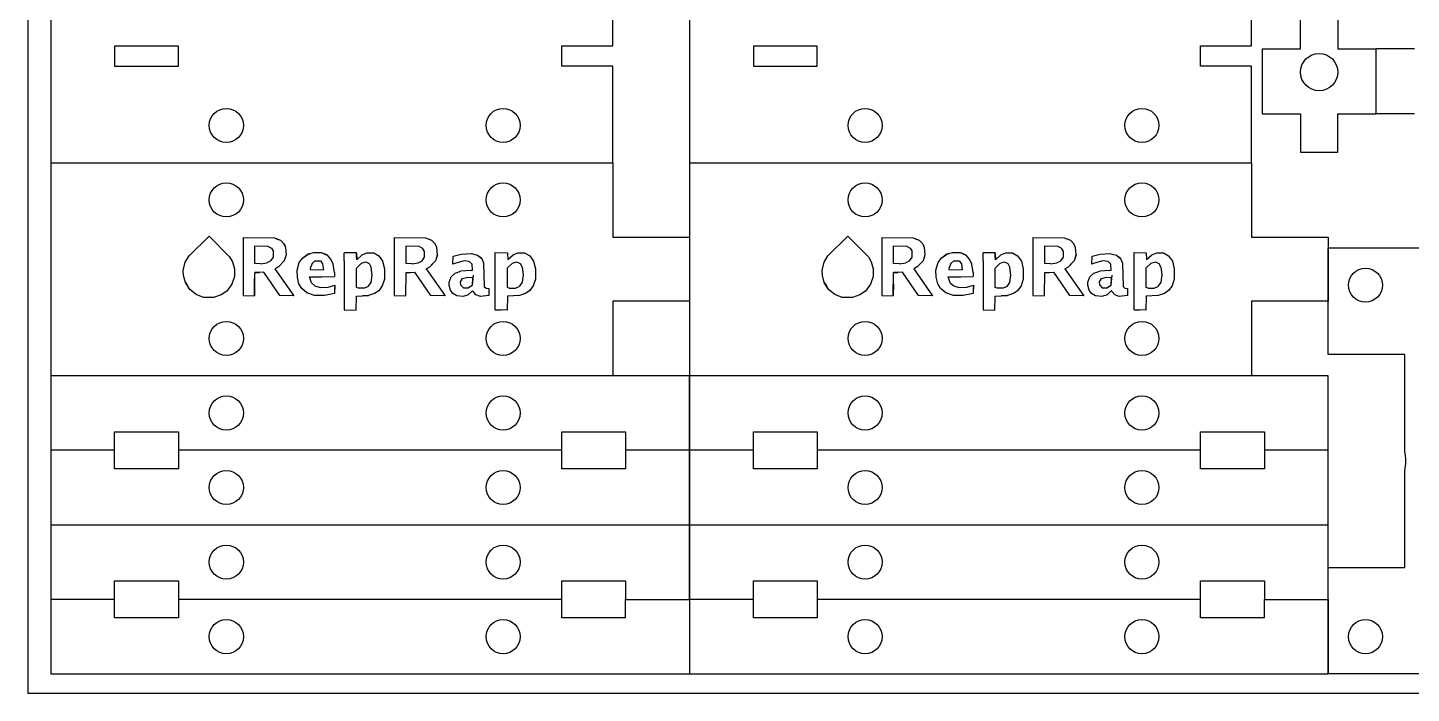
# Model space of a CAD drawing. Extents: x 0 to 420, y 0 to 595.
# Drawn here: x 0 to 130, y 0 to 62.5 of the extents above; entities that cross this region are included whole.
import ezdxf

# ---------------------------------------------------------------- set-up
doc = ezdxf.new("R2010")
doc.units = 0
doc.layers.add('FINAL', color=8, linetype='CONTINUOUS')

msp = doc.modelspace()

# ---------------------------------------------------------------- linework, layer by layer
at = {"layer": 'FINAL', "linetype": 'CONTINUOUS'}
for p, q in [((2.16, 69.82), (2.16, 49.82)), ((54.96, 60.79), (54.96, 69.82)), ((62.16, 69.82), (62.16, 49.82)), ((114.96, 60.79), (114.96, 69.82)), ((119.56, 60.52), (119.56, 64.12)), ((123.06, 64.12), (123.06, 60.52)), ((14.16, 60.75), (8.17, 60.75)), ((8.17, 60.75), (8.17, 58.88)), ((14.16, 58.88), (14.16, 60.75)), ((50.17, 60.79), (54.96, 60.79)), ((50.17, 58.88), (50.17, 60.79)), ((74.16, 60.75), (68.17, 60.75)), ((68.17, 60.75), (68.17, 58.88)), ((74.16, 58.88), (74.16, 60.75)), ((110.17, 60.79), (114.96, 60.79)), ((110.17, 58.88), (110.17, 60.79)), ((115.96, 60.52), (115.96, 54.42)), ((115.96, 60.52), (119.56, 60.52)), ((123.06, 60.52), (126.66, 60.52)), ((126.66, 54.42), (126.66, 60.52)), ((126.66, 54.42), (126.66, 60.52)), ((130.26, 60.52), (126.66, 60.52)), ((8.17, 58.88), (14.16, 58.88)), ((54.96, 58.88), (50.17, 58.88)), ((54.96, 49.82), (54.96, 58.88)), ((68.17, 58.88), (74.16, 58.88)), ((114.96, 58.88), (110.17, 58.88)), ((114.96, 49.82), (114.96, 58.88)), ((2.16, 56.82), (2.16, 49.82)), ((62.16, 56.82), (62.16, 49.82)), ((115.96, 54.42), (119.56, 54.42)), ((119.56, 54.42), (119.56, 50.82)), ((123.06, 54.42), (126.66, 54.42)), ((123.06, 50.82), (123.06, 54.42)), ((130.26, 54.42), (126.66, 54.42)), ((119.56, 50.82), (123.06, 50.82)), ((2.16, 49.82), (54.96, 49.82)), ((2.16, 49.82), (2.16, 29.82)), ((54.96, 49.82), (54.96, 42.82)), ((62.16, 49.82), (114.96, 49.82)), ((62.16, 49.82), (62.16, 29.82)), ((114.96, 49.82), (114.96, 42.82)), ((54.96, 42.82), (62.16, 42.82)), ((62.16, 42.82), (62.16, 36.82)), ((114.96, 42.82), (122.16, 42.82)), ((122.16, 42.82), (122.16, 36.82)), ((122.16, 31.82), (122.16, 41.82)), ((122.16, 41.82), (137.16, 41.82)), ((54.96, 36.82), (54.96, 29.82)), ((62.16, 36.82), (54.96, 36.82)), ((114.96, 36.82), (114.96, 29.82)), ((122.16, 36.82), (114.96, 36.82)), ((129.36, 31.82), (122.16, 31.82)), ((129.36, 22.75), (129.36, 31.82)), ((62.16, 29.82), (2.16, 29.82)), ((2.16, 29.82), (2.16, 22.82)), ((62.16, 22.82), (62.16, 29.82)), ((122.16, 29.82), (62.16, 29.82)), ((62.16, 29.82), (62.16, 22.82)), ((122.16, 22.82), (122.16, 29.82)), ((8.17, 24.55), (14.16, 24.55)), ((8.17, 22.82), (8.17, 24.55)), ((14.16, 24.55), (14.16, 22.82)), ((50.17, 24.55), (56.16, 24.55)), ((50.17, 22.82), (50.17, 24.55)), ((56.16, 24.55), (56.16, 22.82)), ((68.17, 24.55), (74.16, 24.55)), ((68.17, 22.82), (68.17, 24.55)), ((74.16, 24.55), (74.16, 22.82)), ((110.17, 24.55), (116.16, 24.55)), ((110.17, 22.82), (110.17, 24.55)), ((116.16, 24.55), (116.16, 22.82)), ((2.16, 22.82), (2.16, 15.82)), ((2.16, 22.82), (2.16, 15.82)), ((8.17, 22.82), (2.16, 22.82)), ((8.17, 21.09), (8.17, 22.82)), ((50.17, 22.82), (14.16, 22.82)), ((14.16, 22.82), (14.16, 21.09)), ((50.17, 21.09), (50.17, 22.82)), ((56.16, 22.82), (56.16, 21.09)), ((62.16, 22.82), (56.16, 22.82)), ((62.16, 15.82), (62.16, 22.82)), ((62.16, 22.82), (62.16, 15.82)), ((62.16, 22.82), (62.16, 15.82)), ((68.17, 22.82), (62.16, 22.82)), ((68.17, 21.09), (68.17, 22.82)), ((110.17, 22.82), (74.16, 22.82)), ((74.16, 22.82), (74.16, 21.09)), ((110.17, 21.09), (110.17, 22.82)), ((116.16, 22.82), (116.16, 21.09)), ((122.16, 22.82), (116.16, 22.82)), ((122.16, 15.82), (122.16, 22.82)), ((14.16, 21.09), (8.17, 21.09)), ((56.16, 21.09), (50.17, 21.09)), ((74.16, 21.09), (68.17, 21.09)), ((116.16, 21.09), (110.17, 21.09)), ((129.36, 11.82), (129.36, 20.88)), ((2.16, 15.82), (62.16, 15.82)), ((2.16, 15.82), (2.16, 8.82)), ((62.16, 8.82), (62.16, 15.82)), ((62.16, 15.82), (122.16, 15.82)), ((62.16, 15.82), (62.16, 8.82)), ((122.16, 8.82), (122.16, 15.82)), ((122.16, 1.82), (122.16, 11.82)), ((122.16, 11.82), (129.36, 11.82)), ((8.17, 8.82), (8.17, 10.55)), ((8.17, 10.55), (14.16, 10.55)), ((14.16, 10.55), (14.16, 8.82)), ((50.17, 10.55), (56.16, 10.55)), ((50.17, 8.82), (50.17, 10.55)), ((56.16, 10.55), (56.16, 8.82)), ((68.17, 8.82), (68.17, 10.55)), ((68.17, 10.55), (74.16, 10.55)), ((74.16, 10.55), (74.16, 8.82)), ((110.17, 10.55), (116.16, 10.55)), ((110.17, 8.82), (110.17, 10.55)), ((116.16, 10.55), (116.16, 8.82)), ((8.17, 8.82), (2.16, 8.82)), ((2.16, 8.82), (2.16, 1.82)), ((2.16, 8.82), (2.16, 1.82)), ((8.17, 7.09), (8.17, 8.82)), ((50.17, 8.82), (14.16, 8.82)), ((14.16, 8.82), (14.16, 7.09)), ((50.17, 7.09), (50.17, 8.82)), ((56.16, 8.82), (62.16, 8.82)), ((56.16, 7.09), (56.16, 8.82)), ((62.16, 8.82), (62.16, 1.82)), ((68.17, 8.82), (62.16, 8.82)), ((62.16, 8.82), (62.16, 1.82)), ((62.16, 8.82), (62.16, 1.82)), ((68.17, 7.09), (68.17, 8.82)), ((110.17, 8.82), (74.16, 8.82)), ((74.16, 8.82), (74.16, 7.09)), ((110.17, 7.09), (110.17, 8.82)), ((116.16, 8.82), (122.16, 8.82)), ((116.16, 7.09), (116.16, 8.82)), ((122.16, 8.82), (122.16, 1.82)), ((14.16, 7.09), (8.17, 7.09)), ((56.16, 7.09), (50.17, 7.09)), ((74.16, 7.09), (68.17, 7.09)), ((116.16, 7.09), (110.17, 7.09)), ((2.16, 1.82), (62.16, 1.82)), ((62.16, 1.82), (122.16, 1.82)), ((137.16, 1.82), (122.16, 1.82))]:
    msp.add_line(p, q, dxfattribs=at)
at = {"layer": 'FINAL', "color": 6, "linetype": 'CONTINUOUS'}
for p, q in [((17.05, 42.93), (15.16, 41.07)), ((18.97, 40.98), (17.05, 42.93)), ((77.05, 42.93), (75.16, 41.07)), ((78.97, 40.98), (77.05, 42.93)), ((20.23, 42.78), (23.17, 42.75)), ((20.23, 42.78), (20.23, 37.35)), ((21.34, 42), (22.54, 41.97)), ((21.34, 40.35), (21.34, 42)), ((22.54, 41.97), (22.9, 41.79)), ((22.9, 41.79), (23.08, 41.49)), ((23.17, 42.75), (23.45, 42.64)), ((23.17, 42.75), (23.74, 42.54)), ((23.45, 42.64), (23.74, 42.54)), ((23.74, 42.54), (24.07, 42.21)), ((24.07, 42.21), (24.22, 41.85)), ((24.07, 42.21), (24.14, 42.03)), ((24.14, 42.03), (24.22, 41.85)), ((24.22, 41.85), (24.28, 41.16)), ((34.43, 42.78), (37.37, 42.75)), ((34.43, 42.78), (34.43, 37.35)), ((35.54, 40.35), (35.54, 42)), ((35.54, 42), (36.74, 41.97)), ((36.74, 41.97), (37.1, 41.79)), ((37.28, 41.49), (37.1, 41.79)), ((37.37, 42.75), (37.94, 42.54)), ((37.94, 42.54), (38.27, 42.21)), ((38.42, 41.85), (38.27, 42.21)), ((38.48, 41.16), (38.42, 41.85)), ((80.23, 42.78), (83.17, 42.75)), ((80.23, 42.78), (80.23, 37.35)), ((81.34, 42), (82.54, 41.97)), ((81.34, 40.35), (81.34, 42)), ((82.54, 41.97), (82.9, 41.79)), ((82.9, 41.79), (83.08, 41.49)), ((83.17, 42.75), (83.45, 42.64)), ((83.17, 42.75), (83.74, 42.54)), ((83.45, 42.64), (83.74, 42.54)), ((83.74, 42.54), (84.07, 42.21)), ((84.07, 42.21), (84.22, 41.85)), ((84.07, 42.21), (84.14, 42.03)), ((84.14, 42.03), (84.22, 41.85)), ((84.22, 41.85), (84.28, 41.16)), ((94.43, 42.78), (97.37, 42.75)), ((94.43, 42.78), (94.43, 37.35)), ((95.54, 40.35), (95.54, 42)), ((95.54, 42), (96.74, 41.97)), ((96.74, 41.97), (97.1, 41.79)), ((97.28, 41.49), (97.1, 41.79)), ((97.37, 42.75), (97.94, 42.54)), ((97.94, 42.54), (98.27, 42.21)), ((98.42, 41.85), (98.27, 42.21)), ((98.48, 41.16), (98.42, 41.85)), ((14.62, 39.69), (14.8, 40.47)), ((14.8, 40.47), (15.16, 41.07)), ((18.97, 40.98), (19.24, 40.5)), ((19.24, 40.5), (19.42, 39.84)), ((21.88, 40.32), (21.34, 40.35)), ((21.88, 40.32), (22.48, 40.41)), ((22.84, 40.59), (22.48, 40.41)), ((22.84, 40.59), (23.08, 40.95)), ((23.08, 40.95), (23.08, 41.49)), ((24.1, 40.59), (23.56, 40.05)), ((24.28, 41.16), (24.1, 40.59)), ((25.3, 39.72), (25.51, 40.44)), ((25.51, 40.44), (25.84, 40.89)), ((25.84, 40.89), (26.35, 41.22)), ((25.84, 40.89), (26.09, 41.05)), ((26.35, 41.22), (26.09, 41.05)), ((26.86, 41.34), (26.35, 41.22)), ((26.35, 41.22), (26.6, 41.28)), ((26.71, 40.36), (26.53, 39.88)), ((26.86, 41.34), (26.6, 41.28)), ((26.71, 40.36), (26.98, 40.6)), ((27.64, 41.34), (26.86, 41.34)), ((26.98, 40.6), (27.49, 40.6)), ((27.49, 40.6), (27.7, 40.33)), ((28.15, 41.13), (27.64, 41.34)), ((27.89, 41.23), (27.64, 41.34)), ((27.7, 40.33), (27.79, 39.76)), ((27.89, 41.23), (28.15, 41.13)), ((28.48, 40.77), (28.15, 41.13)), ((28.31, 40.95), (28.15, 41.13)), ((28.48, 40.77), (28.31, 40.95)), ((28.69, 40.29), (28.48, 40.77)), ((28.81, 39.51), (28.69, 40.29)), ((29.74, 40.61), (29.74, 41.37)), ((30.88, 41.34), (29.74, 41.37)), ((29.74, 40.61), (29.74, 36)), ((30.88, 41.34), (30.91, 40.71)), ((30.89, 41.02), (30.88, 41.34)), ((30.88, 39.93), (31.36, 40.38)), ((30.91, 40.71), (30.89, 41.02)), ((30.91, 40.71), (31.42, 41.16)), ((31.36, 40.38), (31.75, 40.5)), ((31.42, 41.16), (31.87, 41.34)), ((31.75, 40.5), (32.08, 40.35)), ((31.87, 41.34), (32.5, 41.34)), ((32.08, 40.35), (32.26, 39.99)), ((32.5, 41.34), (32.98, 41.07)), ((32.98, 41.07), (33.16, 40.81)), ((32.98, 41.07), (33.34, 40.56)), ((33.16, 40.81), (33.34, 40.56)), ((33.34, 40.56), (33.52, 39.84)), ((36.08, 40.32), (35.54, 40.35)), ((36.08, 40.32), (36.68, 40.41)), ((36.68, 40.41), (37.04, 40.59)), ((37.04, 40.59), (37.28, 40.95)), ((37.28, 40.95), (37.28, 41.49)), ((37.76, 40.05), (38.3, 40.59)), ((37.76, 40.05), (38.03, 40.32)), ((38.03, 40.32), (38.3, 40.59)), ((38.48, 41.16), (38.3, 40.59)), ((38.39, 40.87), (38.3, 40.59)), ((38.39, 40.87), (38.48, 41.16)), ((39.95, 40.28), (39.98, 41.03)), ((40.22, 40.4), (39.95, 40.28)), ((39.98, 41.03), (40.73, 41.24)), ((41, 40.61), (40.22, 40.4)), ((40.73, 41.24), (41.66, 41.3)), ((41.48, 40.55), (41, 40.61)), ((41.75, 40.28), (41.48, 40.55)), ((41.66, 41.3), (42.26, 41.15)), ((42.26, 41.15), (42.45, 40.99)), ((42.26, 41.15), (42.65, 40.82)), ((42.65, 40.82), (42.45, 40.99)), ((42.65, 40.82), (42.83, 40.37)), ((42.83, 40.37), (42.89, 38.18)), ((43.92, 41.38), (45.06, 41.35)), ((43.92, 36.01), (43.92, 41.38)), ((45.06, 41.35), (45.09, 40.72)), ((45.06, 39.94), (45.54, 40.39)), ((45.09, 40.72), (45.6, 41.17)), ((45.54, 40.39), (45.93, 40.51)), ((45.6, 41.17), (46.05, 41.35)), ((45.93, 40.51), (46.26, 40.36)), ((46.05, 41.35), (46.68, 41.35)), ((46.26, 40.36), (46.44, 40)), ((46.68, 41.35), (47.16, 41.08)), ((47.16, 41.08), (47.52, 40.57)), ((47.52, 40.57), (47.7, 39.85)), ((74.62, 39.69), (74.8, 40.47)), ((74.8, 40.47), (75.16, 41.07)), ((78.97, 40.98), (79.24, 40.5)), ((79.24, 40.5), (79.42, 39.84)), ((81.88, 40.32), (81.34, 40.35)), ((81.88, 40.32), (82.48, 40.41)), ((82.84, 40.59), (82.48, 40.41)), ((82.84, 40.59), (83.08, 40.95)), ((83.08, 40.95), (83.08, 41.49)), ((84.1, 40.59), (83.56, 40.05)), ((84.28, 41.16), (84.1, 40.59)), ((85.3, 39.72), (85.51, 40.44)), ((85.51, 40.44), (85.84, 40.89)), ((85.84, 40.89), (86.35, 41.22)), ((85.84, 40.89), (86.09, 41.05)), ((86.35, 41.22), (86.09, 41.05)), ((86.86, 41.34), (86.35, 41.22)), ((86.35, 41.22), (86.6, 41.28)), ((86.71, 40.36), (86.53, 39.88)), ((86.86, 41.34), (86.6, 41.28)), ((86.71, 40.36), (86.98, 40.6)), ((87.64, 41.34), (86.86, 41.34)), ((86.98, 40.6), (87.49, 40.6)), ((87.49, 40.6), (87.7, 40.33)), ((88.15, 41.13), (87.64, 41.34)), ((87.89, 41.23), (87.64, 41.34)), ((87.7, 40.33), (87.79, 39.76)), ((87.89, 41.23), (88.15, 41.13)), ((88.48, 40.77), (88.15, 41.13)), ((88.31, 40.95), (88.15, 41.13)), ((88.48, 40.77), (88.31, 40.95)), ((88.69, 40.29), (88.48, 40.77)), ((88.81, 39.51), (88.69, 40.29)), ((89.74, 40.61), (89.74, 41.37)), ((90.88, 41.34), (89.74, 41.37)), ((89.74, 40.61), (89.74, 36)), ((90.88, 41.34), (90.91, 40.71)), ((90.89, 41.02), (90.88, 41.34)), ((90.88, 39.93), (91.36, 40.38)), ((90.91, 40.71), (90.89, 41.02)), ((90.91, 40.71), (91.42, 41.16)), ((91.36, 40.38), (91.75, 40.5)), ((91.42, 41.16), (91.87, 41.34)), ((91.75, 40.5), (92.08, 40.35)), ((91.87, 41.34), (92.5, 41.34)), ((92.08, 40.35), (92.26, 39.99)), ((92.5, 41.34), (92.98, 41.07)), ((92.98, 41.07), (93.16, 40.81)), ((92.98, 41.07), (93.34, 40.56)), ((93.16, 40.81), (93.34, 40.56)), ((93.34, 40.56), (93.52, 39.84)), ((96.08, 40.32), (95.54, 40.35)), ((96.08, 40.32), (96.68, 40.41)), ((96.68, 40.41), (97.04, 40.59)), ((97.04, 40.59), (97.28, 40.95)), ((97.28, 40.95), (97.28, 41.49)), ((97.76, 40.05), (98.3, 40.59)), ((97.76, 40.05), (98.03, 40.32)), ((98.03, 40.32), (98.3, 40.59)), ((98.48, 41.16), (98.3, 40.59)), ((98.39, 40.87), (98.3, 40.59)), ((98.39, 40.87), (98.48, 41.16)), ((99.95, 40.28), (99.98, 41.03)), ((100.22, 40.4), (99.95, 40.28)), ((99.98, 41.03), (100.73, 41.24)), ((101, 40.61), (100.22, 40.4)), ((100.73, 41.24), (101.66, 41.3)), ((101.48, 40.55), (101, 40.61)), ((101.75, 40.28), (101.48, 40.55)), ((101.66, 41.3), (102.26, 41.15)), ((102.26, 41.15), (102.45, 40.99)), ((102.26, 41.15), (102.65, 40.82)), ((102.65, 40.82), (102.45, 40.99)), ((102.65, 40.82), (102.83, 40.37)), ((102.83, 40.37), (102.89, 38.18)), ((103.92, 41.38), (105.06, 41.35)), ((103.92, 36.01), (103.92, 41.38)), ((105.06, 41.35), (105.09, 40.72)), ((105.06, 39.94), (105.54, 40.39)), ((105.09, 40.72), (105.6, 41.17)), ((105.54, 40.39), (105.93, 40.51)), ((105.6, 41.17), (106.05, 41.35)), ((105.93, 40.51), (106.26, 40.36)), ((106.05, 41.35), (106.68, 41.35)), ((106.26, 40.36), (106.44, 40)), ((106.68, 41.35), (107.16, 41.08)), ((107.16, 41.08), (107.52, 40.57)), ((107.52, 40.57), (107.7, 39.85)), ((14.65, 39.24), (14.62, 39.69)), ((14.83, 38.58), (14.65, 39.24)), ((19.42, 39.12), (19.18, 38.4)), ((19.42, 39.84), (19.42, 39.12)), ((21.31, 37.32), (21.34, 39.51)), ((21.32, 38.41), (21.34, 39.51)), ((22.18, 39.54), (21.34, 39.51)), ((21.34, 39.51), (21.76, 39.52)), ((22.18, 39.54), (21.76, 39.52)), ((23.68, 37.35), (22.18, 39.54)), ((23.56, 40.05), (23.23, 39.84)), ((23.39, 39.94), (23.23, 39.84)), ((23.23, 39.84), (25, 37.32)), ((23.56, 40.05), (23.39, 39.94)), ((25.33, 39.06), (25.3, 39.72)), ((25.48, 38.46), (25.33, 39.06)), ((26.47, 39.09), (28.81, 39.12)), ((26.47, 39.09), (27.64, 39.1)), ((26.65, 38.55), (26.47, 39.09)), ((26.53, 39.88), (26.53, 39.79)), ((26.53, 39.79), (27.79, 39.76)), ((27.64, 39.1), (28.81, 39.12)), ((28.81, 39.51), (28.81, 39.12)), ((30.88, 38.1), (30.88, 39.93)), ((32.35, 39.27), (32.26, 39.99)), ((32.26, 38.58), (32.35, 39.27)), ((33.52, 39.84), (33.52, 38.88)), ((35.51, 37.32), (35.54, 39.51)), ((35.54, 39.51), (36.38, 39.54)), ((35.54, 39.51), (35.96, 39.52)), ((35.96, 39.52), (36.38, 39.54)), ((37.88, 37.35), (36.38, 39.54)), ((37.43, 39.84), (37.76, 40.05)), ((37.43, 39.84), (39.2, 37.32)), ((39.59, 38.6), (39.77, 39.11)), ((39.77, 39.11), (40.16, 39.44)), ((40.16, 39.44), (40.7, 39.62)), ((41.66, 39.71), (40.7, 39.62)), ((40.85, 38.93), (41.33, 39.08)), ((41.33, 39.08), (41.78, 39.05)), ((41.66, 39.71), (41.78, 39.74)), ((41.78, 39.74), (41.75, 40.28)), ((41.85, 39.27), (41.75, 38.3)), ((41.78, 39.05), (41.75, 38.3)), ((41.85, 39.27), (41.78, 38.77)), ((45.06, 38.11), (45.06, 39.94)), ((46.44, 40), (46.53, 39.28)), ((46.53, 39.28), (46.44, 38.59)), ((47.7, 39.85), (47.7, 38.89)), ((74.65, 39.24), (74.62, 39.69)), ((74.83, 38.58), (74.65, 39.24)), ((79.42, 39.12), (79.18, 38.4)), ((79.42, 39.84), (79.42, 39.12)), ((81.31, 37.32), (81.34, 39.51)), ((81.32, 38.41), (81.34, 39.51)), ((82.18, 39.54), (81.34, 39.51)), ((81.34, 39.51), (81.76, 39.52)), ((82.18, 39.54), (81.76, 39.52)), ((83.68, 37.35), (82.18, 39.54)), ((83.56, 40.05), (83.23, 39.84)), ((83.39, 39.94), (83.23, 39.84)), ((83.23, 39.84), (85, 37.32)), ((83.56, 40.05), (83.39, 39.94)), ((85.33, 39.06), (85.3, 39.72)), ((85.48, 38.46), (85.33, 39.06)), ((86.47, 39.09), (88.81, 39.12)), ((86.47, 39.09), (87.64, 39.1)), ((86.65, 38.55), (86.47, 39.09)), ((86.53, 39.88), (86.53, 39.79)), ((86.53, 39.79), (87.79, 39.76)), ((87.64, 39.1), (88.81, 39.12)), ((88.81, 39.51), (88.81, 39.12)), ((90.88, 38.1), (90.88, 39.93)), ((92.35, 39.27), (92.26, 39.99)), ((92.26, 38.58), (92.35, 39.27)), ((93.52, 39.84), (93.52, 38.88)), ((95.51, 37.32), (95.54, 39.51)), ((95.54, 39.51), (96.38, 39.54)), ((95.54, 39.51), (95.96, 39.52)), ((95.96, 39.52), (96.38, 39.54)), ((97.88, 37.35), (96.38, 39.54)), ((97.43, 39.84), (97.76, 40.05)), ((97.43, 39.84), (99.2, 37.32)), ((99.59, 38.6), (99.77, 39.11)), ((99.77, 39.11), (100.16, 39.44)), ((100.16, 39.44), (100.7, 39.62)), ((101.66, 39.71), (100.7, 39.62)), ((100.85, 38.93), (101.33, 39.08)), ((101.33, 39.08), (101.78, 39.05)), ((101.66, 39.71), (101.78, 39.74)), ((101.78, 39.74), (101.75, 40.28)), ((101.85, 39.27), (101.75, 38.3)), ((101.78, 39.05), (101.75, 38.3)), ((101.85, 39.27), (101.78, 38.77)), ((105.06, 38.11), (105.06, 39.94)), ((106.44, 40), (106.53, 39.28)), ((106.53, 39.28), (106.44, 38.59)), ((107.7, 39.85), (107.7, 38.89)), ((15.22, 37.92), (14.83, 38.58)), ((14.83, 38.58), (15.02, 38.25)), ((15.22, 37.92), (15.02, 38.25)), ((15.82, 37.44), (15.22, 37.92)), ((18.7, 37.77), (18.16, 37.41)), ((19.18, 38.4), (18.7, 37.77)), ((21.32, 38.41), (21.31, 37.32)), ((25.75, 38.01), (25.48, 38.46)), ((26.23, 37.59), (25.75, 38.01)), ((26.65, 38.55), (26.98, 38.25)), ((26.98, 38.25), (27.46, 38.1)), ((27.46, 38.1), (28.21, 38.13)), ((28.21, 38.13), (28.84, 38.31)), ((28.84, 38.31), (28.81, 37.53)), ((28.82, 37.92), (28.81, 37.53)), ((28.84, 38.31), (28.82, 37.92)), ((31.06, 38.04), (30.88, 38.1)), ((31.63, 38.04), (31.06, 38.04)), ((31.99, 38.19), (31.63, 38.04)), ((31.99, 38.19), (32.26, 38.58)), ((32.98, 37.8), (32.59, 37.53)), ((33.31, 38.25), (32.98, 37.8)), ((33.52, 38.88), (33.31, 38.25)), ((39.59, 38.33), (39.59, 38.6)), ((39.71, 37.85), (39.59, 38.33)), ((39.92, 37.55), (39.71, 37.85)), ((40.67, 38.63), (40.85, 38.93)), ((40.7, 38.33), (40.67, 38.63)), ((40.7, 38.33), (40.94, 38.06)), ((40.94, 38.06), (41.42, 38.06)), ((41.78, 37.79), (41.39, 37.4)), ((41.75, 38.3), (41.42, 38.06)), ((41.78, 38.77), (41.75, 38.3)), ((41.87, 37.7), (41.78, 37.79)), ((41.82, 37.75), (41.78, 37.79)), ((41.82, 37.75), (41.87, 37.7)), ((42.11, 37.4), (41.87, 37.7)), ((42.89, 38.18), (43.07, 38.03)), ((43.07, 38.03), (43.31, 38)), ((43.31, 38), (43.31, 37.34)), ((45.24, 38.05), (45.06, 38.11)), ((45.24, 38.05), (45.81, 38.05)), ((45.81, 38.05), (46.17, 38.2)), ((46.44, 38.59), (46.17, 38.2)), ((47.16, 37.81), (46.77, 37.54)), ((47.49, 38.26), (47.16, 37.81)), ((47.7, 38.89), (47.49, 38.26)), ((75.22, 37.92), (74.83, 38.58)), ((74.83, 38.58), (75.02, 38.25)), ((75.22, 37.92), (75.02, 38.25)), ((75.82, 37.44), (75.22, 37.92)), ((78.7, 37.77), (78.16, 37.41)), ((79.18, 38.4), (78.7, 37.77)), ((81.32, 38.41), (81.31, 37.32)), ((85.75, 38.01), (85.48, 38.46)), ((86.23, 37.59), (85.75, 38.01)), ((86.65, 38.55), (86.98, 38.25)), ((86.98, 38.25), (87.46, 38.1)), ((87.46, 38.1), (88.21, 38.13)), ((88.21, 38.13), (88.84, 38.31)), ((88.84, 38.31), (88.81, 37.53)), ((88.82, 37.92), (88.81, 37.53)), ((88.84, 38.31), (88.82, 37.92)), ((91.06, 38.04), (90.88, 38.1)), ((91.63, 38.04), (91.06, 38.04)), ((91.99, 38.19), (91.63, 38.04)), ((91.99, 38.19), (92.26, 38.58)), ((92.98, 37.8), (92.59, 37.53)), ((93.31, 38.25), (92.98, 37.8)), ((93.52, 38.88), (93.31, 38.25)), ((99.59, 38.33), (99.59, 38.6)), ((99.71, 37.85), (99.59, 38.33)), ((99.92, 37.55), (99.71, 37.85)), ((100.67, 38.63), (100.85, 38.93)), ((100.7, 38.33), (100.67, 38.63)), ((100.7, 38.33), (100.94, 38.06)), ((100.94, 38.06), (101.42, 38.06)), ((101.78, 37.79), (101.39, 37.4)), ((101.75, 38.3), (101.42, 38.06)), ((101.78, 38.77), (101.75, 38.3)), ((101.87, 37.7), (101.78, 37.79)), ((101.82, 37.75), (101.78, 37.79)), ((101.82, 37.75), (101.87, 37.7)), ((102.11, 37.4), (101.87, 37.7)), ((102.89, 38.18), (103.07, 38.03)), ((103.07, 38.03), (103.31, 38)), ((103.31, 38), (103.31, 37.34)), ((105.24, 38.05), (105.06, 38.11)), ((105.24, 38.05), (105.81, 38.05)), ((105.81, 38.05), (106.17, 38.2)), ((106.44, 38.59), (106.17, 38.2)), ((107.16, 37.81), (106.77, 37.54)), ((107.49, 38.26), (107.16, 37.81)), ((107.7, 38.89), (107.49, 38.26)), ((16.51, 37.17), (15.82, 37.44)), ((17.47, 37.17), (16.51, 37.17)), ((18.16, 37.41), (17.47, 37.17)), ((20.23, 37.35), (21.31, 37.32)), ((25, 37.32), (23.68, 37.35)), ((26.95, 37.35), (26.23, 37.59)), ((27.88, 37.35), (26.95, 37.35)), ((28.81, 37.53), (27.88, 37.35)), ((30.85, 35.97), (30.88, 37.29)), ((30.88, 37.29), (32.02, 37.35)), ((30.88, 37.29), (31.45, 37.32)), ((32.02, 37.35), (31.45, 37.32)), ((32.59, 37.53), (32.02, 37.35)), ((34.43, 37.35), (35.51, 37.32)), ((39.2, 37.32), (37.88, 37.35)), ((40.31, 37.31), (39.92, 37.55)), ((40.91, 37.25), (40.31, 37.31)), ((41.39, 37.4), (40.91, 37.25)), ((42.53, 37.25), (42.11, 37.4)), ((43.31, 37.34), (42.53, 37.25)), ((45.06, 37.3), (45.03, 35.98)), ((46.2, 37.36), (45.06, 37.3)), ((46.77, 37.54), (46.2, 37.36)), ((76.51, 37.17), (75.82, 37.44)), ((77.47, 37.17), (76.51, 37.17)), ((78.16, 37.41), (77.47, 37.17)), ((80.23, 37.35), (81.31, 37.32)), ((85, 37.32), (83.68, 37.35)), ((86.95, 37.35), (86.23, 37.59)), ((87.88, 37.35), (86.95, 37.35)), ((88.81, 37.53), (87.88, 37.35)), ((90.85, 35.97), (90.88, 37.29)), ((90.88, 37.29), (92.02, 37.35)), ((90.88, 37.29), (91.45, 37.32)), ((92.02, 37.35), (91.45, 37.32)), ((92.59, 37.53), (92.02, 37.35)), ((94.43, 37.35), (95.51, 37.32)), ((99.2, 37.32), (97.88, 37.35)), ((100.31, 37.31), (99.92, 37.55)), ((100.91, 37.25), (100.31, 37.31)), ((101.39, 37.4), (100.91, 37.25)), ((102.53, 37.25), (102.11, 37.4)), ((103.31, 37.34), (102.53, 37.25)), ((105.06, 37.3), (105.03, 35.98)), ((106.2, 37.36), (105.06, 37.3)), ((106.77, 37.54), (106.2, 37.36)), ((29.74, 36), (30.85, 35.97)), ((43.92, 36.01), (44.47, 35.99)), ((45.03, 35.98), (43.92, 36.01)), ((45.03, 35.98), (44.47, 35.99)), ((89.74, 36), (90.85, 35.97)), ((103.92, 36.01), (104.47, 35.99)), ((105.03, 35.98), (103.92, 36.01)), ((105.03, 35.98), (104.47, 35.99))]:
    msp.add_line(p, q, dxfattribs=at)
at = {"layer": 'FINAL'}
msp.add_lwpolyline([(0, 0), (420, 0), (420, 595), (0, 595)], close=True, dxfattribs=at)
at = {"layer": 'FINAL', "linetype": 'CONTINUOUS'}
for centre, radius in [((121.31, 58.32), 1.75), ((18.66, 53.32), 1.6), ((44.66, 53.32), 1.6), ((78.66, 53.32), 1.6), ((104.66, 53.32), 1.6), ((18.66, 46.32), 1.6), ((44.66, 46.32), 1.6), ((78.66, 46.32), 1.6), ((104.66, 46.32), 1.6), ((125.66, 38.32), 1.6), ((18.66, 33.32), 1.6), ((44.66, 33.32), 1.6), ((78.66, 33.32), 1.6), ((104.66, 33.32), 1.6), ((18.66, 26.32), 1.6), ((44.66, 26.32), 1.6), ((78.66, 26.32), 1.6), ((104.66, 26.32), 1.6), ((18.66, 19.32), 1.6), ((44.66, 19.32), 1.6), ((78.66, 19.32), 1.6), ((104.66, 19.32), 1.6), ((18.66, 12.32), 1.6), ((44.66, 12.32), 1.6), ((78.66, 12.32), 1.6), ((104.66, 12.32), 1.6), ((18.66, 5.32), 1.6), ((44.66, 5.32), 1.6), ((78.66, 5.32), 1.6), ((104.66, 5.32), 1.6), ((125.66, 5.32), 1.6)]:
    msp.add_circle(centre, radius, dxfattribs=at)
msp.add_arc((124.72, 21.82), 4.73, 348.5913, 11.4087, dxfattribs=at)

doc.saveas('drawing.dxf')
